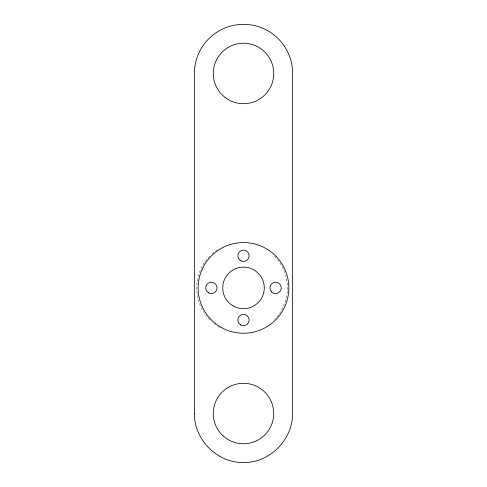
<?xml version="1.0" encoding="UTF-8"?>
<svg xmlns="http://www.w3.org/2000/svg" width="487" height="487" viewBox="0 0 487 487"><rect width="100%" height="100%" fill="white"/><g stroke="black" fill="none" stroke-linecap="round" stroke-linejoin="round"><path stroke-width="0.37" stroke-dasharray="2.44 1.83" d="M274.638 256.363A45.34 45.34 0 0 1 274.638 319.435M219.387 327.167A45.34 45.34 0 0 1 212.155 321.98M209.994 319.959A45.34 45.34 0 0 1 209.994 255.839M212.155 253.818A45.34 45.34 0 0 1 218.127 249.393"/><path stroke-width="0.73" d="M194.386 413.7L194.398 73.47A49.12 49.12 0 0 1 243.518 24.35A49.12 49.12 0 0 1 292.638 73.47L292.596 413.542C292.754 439.828 269.761 462.82 243.476 462.65C217.184 462.814 194.197 439.816 194.362 413.53M225.359 97.637A30.231 30.231 0 0 0 273.524 77.116A30.231 30.231 0 0 0 231.666 45.662A30.231 30.231 0 0 0 225.359 97.637M222.936 435.713A30.231 30.231 0 0 0 272.957 420.232A30.231 30.231 0 0 0 234.545 384.657A30.231 30.231 0 0 0 222.936 435.713M220.83 327.167A45.34 45.34 0 0 0 288.84 287.902A45.34 45.34 0 0 0 220.83 248.632A45.34 45.34 0 0 0 220.83 327.167M240.14 260.35A5.667 5.667 0 0 0 249.131 256.412A5.667 5.667 0 0 0 241.223 250.592A5.667 5.667 0 0 0 240.14 260.35M208.546 292.809A5.667 5.667 0 0 0 217.05 287.902A5.667 5.667 0 0 0 208.546 282.99A5.667 5.667 0 0 0 208.546 292.809M271.734 292.036A5.667 5.667 0 0 0 281.133 289.193A5.667 5.667 0 0 0 273.974 282.472A5.667 5.667 0 0 0 271.734 292.036M240.663 324.926A5.667 5.667 0 0 0 249.167 320.02A5.667 5.667 0 0 0 240.663 315.107A5.667 5.667 0 0 0 240.663 324.926M233.109 305.897A20.783 20.783 0 0 0 264.283 287.902A20.783 20.783 0 0 0 233.109 269.901A20.783 20.783 0 0 0 233.109 305.897"/></g></svg>
